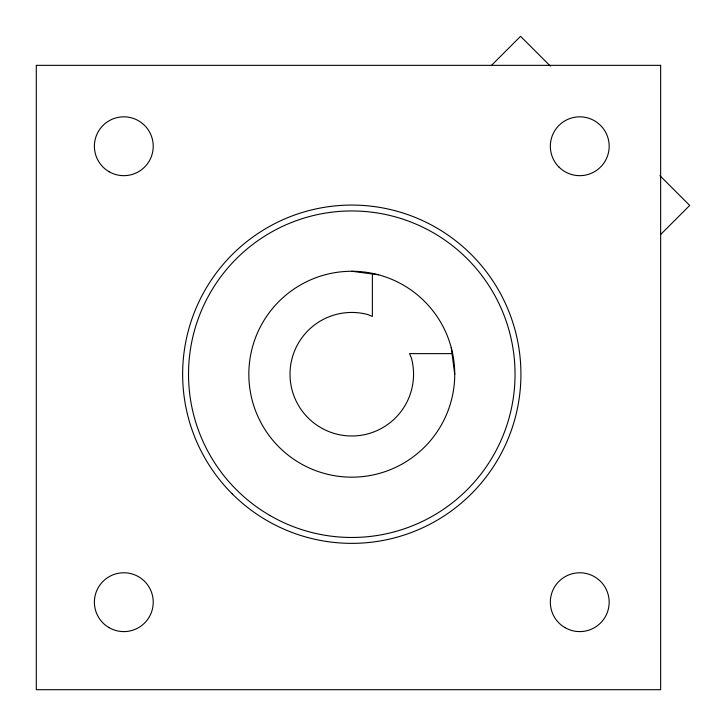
<?xml version="1.0" encoding="UTF-8"?>
<svg xmlns="http://www.w3.org/2000/svg" width="726" height="726" viewBox="0 0 726 726"><rect width="100%" height="100%" fill="white"/><g stroke="black" fill="none" stroke-linecap="round" stroke-linejoin="round"><path stroke-width="1.09" d="M491.511 65.349L520.56 36.3L550.362 66.102M660.651 234.489L689.7 205.44L659.898 175.638M452.48 353.626L409.546 353.626L411.451 358.227A61.774 61.774 0 0 1 357.165 435.754A61.774 61.774 0 0 1 290.246 368.835A61.774 61.774 0 0 1 367.773 314.549L372.374 316.454L372.374 273.52M351.783 271.261L378.428 274.773M451.227 347.572L454.739 374.217A102.956 102.956 0 0 1 300.31 463.379A102.956 102.956 0 0 1 300.31 285.055A102.956 102.956 0 0 1 454.739 374.217M660.651 65.349L36.3 65.349L36.3 689.7L660.651 689.7L660.651 65.349M270.154 515.605A163.259 163.259 0 0 0 515.043 374.217A163.259 163.259 0 0 0 270.154 232.828A163.259 163.259 0 0 0 270.154 515.605M232.184 493.816A169.14 169.14 0 0 0 515.161 417.995A169.14 169.14 0 0 0 308.005 210.839A169.14 169.14 0 0 0 232.184 493.816M109.1 171.717A29.412 29.412 0 0 0 153.231 146.244A29.412 29.412 0 0 0 109.1 120.77A29.412 29.412 0 0 0 109.1 171.717M109.1 627.663A29.412 29.412 0 0 0 153.231 602.19A29.412 29.412 0 0 0 109.1 576.716A29.412 29.412 0 0 0 109.1 627.663M565.046 627.663A29.412 29.412 0 0 0 609.168 602.19A29.412 29.412 0 0 0 565.046 576.716A29.412 29.412 0 0 0 565.046 627.663M558.956 167.044A29.412 29.412 0 0 0 608.17 153.858A29.412 29.412 0 0 0 572.142 117.83A29.412 29.412 0 0 0 558.956 167.044"/></g></svg>
